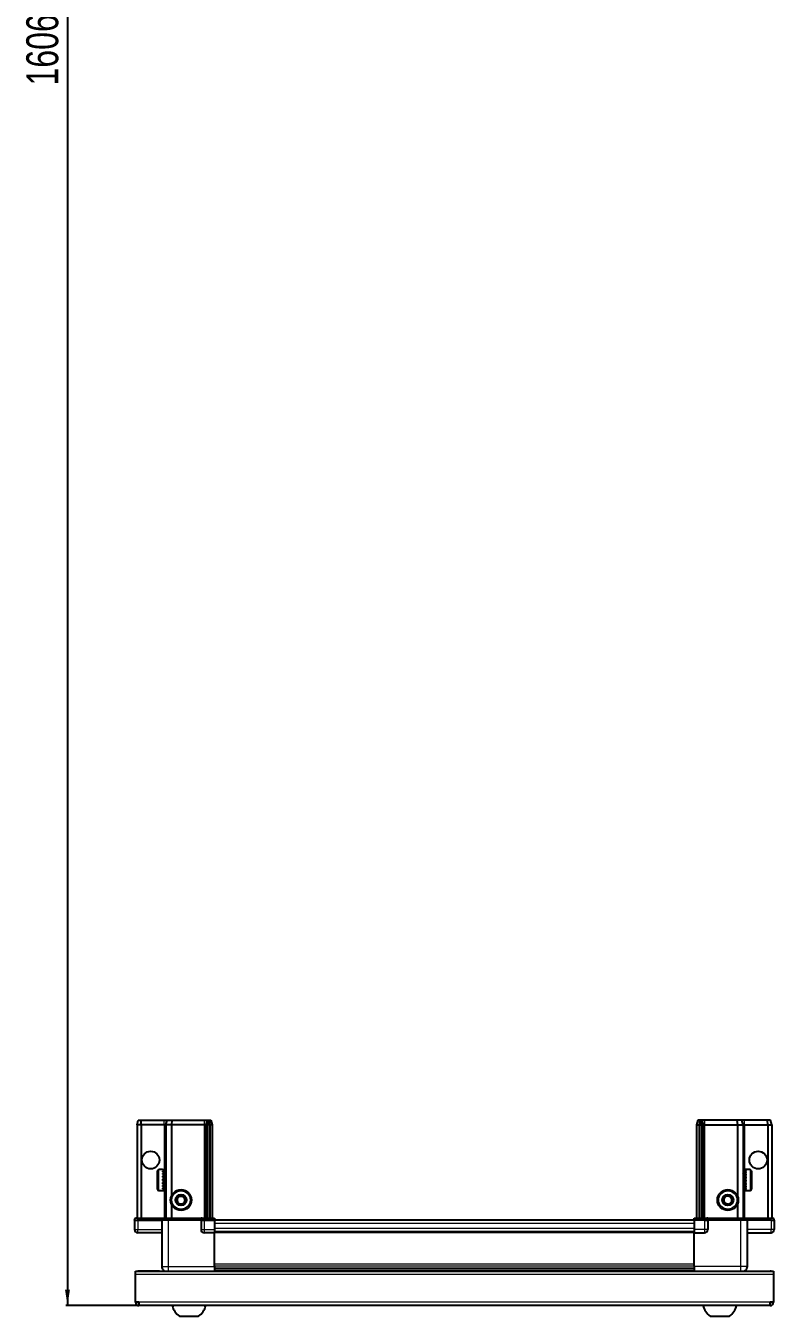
# Model space of a CAD drawing. Header units: millimetres. Extents: x 1021 to 3826, y -887 to 1537.
# Drawn here: x 1077 to 1545, y -887 to -80 of the extents above; entities that cross this region are included whole.
import ezdxf

# ---------------------------------------------------------------- set-up
doc = ezdxf.new("R2010")
doc.units = ezdxf.units.MM
doc.layers.add('FORMAT', color=7, linetype='Continuous')
doc.styles.add('SLDTEXTSTYLE0', font='TXT', dxfattribs={"width": 0.75})
doc.dimstyles.new('SLDDIMSTYLE0', dxfattribs={"dimtxt": 20, "dimasz": 10, "dimexe": 0, "dimexo": 0.0625, "dimgap": 5, "dimtad": 2, "dimdec": 1, "dimrnd": 1e-09, "dimzin": 12, "dimdsep": 46, "dimtxsty": 'SLDTEXTSTYLE0', "dimsah": 1, "dimcen": 0.09, "dimadec": 0, "dimazin": 3, "dimtfac": 1, "dimtofl": 0, "dimtmove": 0, "dimatfit": 3, "dimfxl": 0, "dimfrac": 2, "dimtolj": 1, "dimtzin": 12, "dimarcsym": 0})

# ---------------------------------------------------------------- blocks, each defined once
blk = doc.blocks.new('_D_8')
at = {"layer": 'FORMAT'}
for p, q in [((1146.72, 726.27), (1101.63, 726.27)), ((1102.63, 726.27), (1102.63, -880.43)), ((1147.22, -880.43), (1101.63, -880.43))]:
    blk.add_line(p, q, dxfattribs=at)
for points in [[(1102.63, 726.27), (1101.09, 716.27), (1104.17, 716.27)], [(1102.63, -880.43), (1104.17, -870.43), (1101.09, -870.43)]]:
    blk.add_solid(points, dxfattribs=at)
at = {"layer": 'FORMAT', "insert": (1076.85, -117.72), "char_height": 20, "attachment_point": 1, "rotation": 90, "style": 'SLDTEXTSTYLE0'}
blk.add_mtext('1606,7', dxfattribs=at)

msp = doc.modelspace()

# ---------------------------------------------------------------- linework, layer by layer
at = {"color": 7, "linetype": 'Continuous', "lineweight": 25}
for p, q in [((1146.13, -767.43), (1146.93, -764.43)), ((1146.93, -764.43), (1148.78, -764.43)), ((1148.63, -767.43), (1148.78, -764.43)), ((1148.78, -764.43), (1163.13, -764.43)), ((1163.13, -764.43), (1164.93, -764.43)), ((1164.13, -767.43), (1164.93, -764.43)), ((1164.93, -764.43), (1167.96, -764.43)), ((1167.96, -764.43), (1167.63, -767.43)), ((1167.96, -764.43), (1188.13, -764.43)), ((1188.13, -764.43), (1189.93, -764.43)), ((1189.93, -764.43), (1189.13, -767.43)), ((1189.93, -764.43), (1190.67, -764.43)), ((1190.67, -764.43), (1190.13, -767.43)), ((1190.67, -764.43), (1191.17, -764.43)), ((1191.17, -764.43), (1191.63, -767.43)), ((1191.17, -764.43), (1192.33, -764.43)), ((1192.33, -764.43), (1193.13, -767.43)), ((1496.93, -764.43), (1496.13, -767.43)), ((1498.08, -764.43), (1496.93, -764.43)), ((1498.08, -764.43), (1497.63, -767.43)), ((1498.58, -764.43), (1498.08, -764.43)), ((1498.58, -764.43), (1499.13, -767.43)), ((1499.33, -764.43), (1498.58, -764.43)), ((1499.33, -764.43), (1500.13, -767.43)), ((1501.13, -764.43), (1499.33, -764.43)), ((1521.3, -764.43), (1501.13, -764.43)), ((1521.3, -764.43), (1521.63, -767.43)), ((1524.33, -764.43), (1521.3, -764.43)), ((1525.13, -767.43), (1524.33, -764.43)), ((1526.13, -764.43), (1524.33, -764.43)), ((1540.47, -764.43), (1526.13, -764.43)), ((1540.63, -767.43), (1540.47, -764.43)), ((1542.33, -764.43), (1540.47, -764.43)), ((1543.13, -767.43), (1542.33, -764.43)), ((1146.13, -767.43), (1146.13, -825.73)), ((1148.63, -767.43), (1146.13, -767.43)), ((1163.13, -767.43), (1148.63, -767.43)), ((1148.63, -767.43), (1148.63, -825.73)), ((1164.13, -767.43), (1163.13, -767.43)), ((1167.63, -767.43), (1164.13, -767.43)), ((1164.13, -767.43), (1164.13, -825.73)), ((1167.63, -767.43), (1167.63, -811.93)), ((1188.13, -767.43), (1167.63, -767.43)), ((1189.13, -767.43), (1188.13, -767.43)), ((1190.13, -767.43), (1189.13, -767.43)), ((1189.13, -767.43), (1189.13, -825.73)), ((1190.13, -767.43), (1190.13, -825.73)), ((1191.63, -767.43), (1190.13, -767.43)), ((1191.63, -767.43), (1191.63, -825.73)), ((1193.13, -767.43), (1191.63, -767.43)), ((1193.13, -767.43), (1193.13, -825.73)), ((1496.13, -767.43), (1497.63, -767.43)), ((1496.13, -767.43), (1496.13, -825.73)), ((1497.63, -767.43), (1499.13, -767.43)), ((1497.63, -767.43), (1497.63, -825.73)), ((1499.13, -767.43), (1500.13, -767.43)), ((1499.13, -767.43), (1499.13, -825.73)), ((1500.13, -767.43), (1500.13, -825.73)), ((1500.13, -767.43), (1501.13, -767.43)), ((1501.13, -767.43), (1521.63, -767.43)), ((1521.63, -767.43), (1521.63, -811.93)), ((1521.63, -767.43), (1525.13, -767.43)), ((1525.13, -767.43), (1525.13, -825.73)), ((1525.13, -767.43), (1526.13, -767.43)), ((1526.13, -767.43), (1540.63, -767.43)), ((1540.63, -767.43), (1540.63, -825.73)), ((1540.63, -767.43), (1543.13, -767.43)), ((1543.13, -767.43), (1543.13, -825.73)), ((1158.93, -807.63), (1158.93, -796.23)), ((1162.13, -795.43), (1159.73, -795.43)), ((1162.13, -795.43), (1162.13, -795.43)), ((1162.13, -795.43), (1162.63, -795.43)), ((1162.13, -795.62), (1162.63, -795.62)), ((1162.13, -795.62), (1162.13, -795.84)), ((1162.13, -795.84), (1162.63, -795.84)), ((1162.13, -796.41), (1162.63, -796.41)), ((1162.13, -796.41), (1162.13, -796.84)), ((1162.13, -796.84), (1162.63, -796.84)), ((1162.13, -797.75), (1162.63, -797.75)), ((1162.13, -797.75), (1162.13, -798.34)), ((1162.13, -798.34), (1162.63, -798.34)), ((1162.63, -795.62), (1162.63, -795.43)), ((1162.63, -795.84), (1162.63, -795.62)), ((1162.63, -796.41), (1162.63, -795.84)), ((1162.63, -796.84), (1162.63, -796.41)), ((1162.63, -797.75), (1162.63, -796.84)), ((1162.73, -797.53), (1162.63, -797.53)), ((1162.63, -798.34), (1162.63, -797.75)), ((1162.63, -799.49), (1162.63, -798.34)), ((1162.73, -806.33), (1162.73, -797.53)), ((1163.61, -798.62), (1163.13, -797.93)), ((1163.13, -805.93), (1163.13, -797.93)), ((1164.1, -797.93), (1163.61, -798.62)), ((1164.13, -797.93), (1164.1, -797.93)), ((1164.1, -805.93), (1164.1, -797.93)), ((1525.16, -797.93), (1525.13, -797.93)), ((1525.65, -798.62), (1525.16, -797.93)), ((1525.16, -797.93), (1525.16, -805.93)), ((1526.13, -797.93), (1525.65, -798.62)), ((1526.13, -797.93), (1526.13, -805.93)), ((1526.63, -797.53), (1526.53, -797.53)), ((1526.53, -797.53), (1526.53, -806.33)), ((1529.53, -795.43), (1526.63, -795.43)), ((1527.13, -795.43), (1526.63, -795.43)), ((1526.63, -795.43), (1526.63, -795.47)), ((1526.63, -795.47), (1526.63, -795.76)), ((1527.13, -795.47), (1526.63, -795.47)), ((1527.13, -795.76), (1526.63, -795.76)), ((1526.63, -795.76), (1526.63, -796.03)), ((1527.13, -796.03), (1526.63, -796.03)), ((1526.63, -796.03), (1526.63, -796.7)), ((1527.13, -796.7), (1526.63, -796.7)), ((1526.63, -796.7), (1526.63, -797.17)), ((1526.63, -797.17), (1526.63, -798.15)), ((1527.13, -797.17), (1526.63, -797.17)), ((1527.13, -798.15), (1526.63, -798.15)), ((1526.63, -798.15), (1526.63, -798.77)), ((1527.13, -795.47), (1527.13, -795.43)), ((1527.13, -796.03), (1527.13, -795.76)), ((1527.13, -797.17), (1527.13, -796.7)), ((1527.13, -798.77), (1527.13, -798.15)), ((1530.33, -796.23), (1530.33, -807.63)), ((1162.13, -799.49), (1162.63, -799.49)), ((1162.13, -799.49), (1162.13, -800.19)), ((1162.13, -800.19), (1162.63, -800.19)), ((1162.13, -801.47), (1162.63, -801.47)), ((1162.13, -801.47), (1162.13, -802.21)), ((1162.13, -801.62), (1162.63, -801.62)), ((1162.13, -802.12), (1162.63, -802.12)), ((1162.13, -802.21), (1162.63, -802.21)), ((1162.13, -803.5), (1162.63, -803.5)), ((1162.13, -803.5), (1162.13, -804.21)), ((1162.13, -804.21), (1162.63, -804.21)), ((1162.13, -805.37), (1162.63, -805.37)), ((1162.13, -805.37), (1162.13, -805.97)), ((1162.13, -805.97), (1162.63, -805.97)), ((1162.63, -800.19), (1162.63, -799.49)), ((1162.63, -801.47), (1162.63, -800.19)), ((1162.63, -801.62), (1162.63, -801.47)), ((1162.63, -802.21), (1162.63, -802.12)), ((1162.63, -803.5), (1162.63, -802.21)), ((1162.63, -804.21), (1162.63, -803.5)), ((1162.63, -805.37), (1162.63, -804.21)), ((1162.63, -805.97), (1162.63, -805.37)), ((1162.63, -806.91), (1162.63, -805.97)), ((1162.63, -806.33), (1162.73, -806.33)), ((1163.13, -805.93), (1163.61, -805.24)), ((1163.61, -805.24), (1163.61, -798.62)), ((1163.61, -805.24), (1164.1, -805.93)), ((1164.1, -805.93), (1164.13, -805.93)), ((1525.13, -805.93), (1525.16, -805.93)), ((1525.16, -805.93), (1525.65, -805.24)), ((1525.65, -798.62), (1525.65, -805.24)), ((1525.65, -805.24), (1526.13, -805.93)), ((1526.53, -806.33), (1526.63, -806.33)), ((1526.63, -798.77), (1526.63, -799.97)), ((1527.13, -798.77), (1526.63, -798.77)), ((1527.13, -799.97), (1526.63, -799.97)), ((1526.63, -799.97), (1526.63, -800.6)), ((1527.13, -800.6), (1526.63, -800.6)), ((1526.63, -800.68), (1526.63, -801.98)), ((1527.13, -800.68), (1526.63, -800.68)), ((1527.13, -801.98), (1526.63, -801.98)), ((1527.13, -802.46), (1526.63, -802.46)), ((1526.63, -802.46), (1526.63, -802.71)), ((1526.63, -802.71), (1526.63, -803.98)), ((1527.13, -802.71), (1526.63, -802.71)), ((1527.13, -803.98), (1526.63, -803.98)), ((1526.63, -803.98), (1526.63, -804.67)), ((1526.63, -804.67), (1526.63, -805.79)), ((1527.13, -804.67), (1526.63, -804.67)), ((1527.13, -805.79), (1526.63, -805.79)), ((1526.63, -805.79), (1526.63, -806.36)), ((1526.63, -806.36), (1526.63, -807.21)), ((1527.13, -806.36), (1526.63, -806.36)), ((1527.13, -800.68), (1527.13, -799.97)), ((1527.13, -802.71), (1527.13, -801.98)), ((1527.13, -804.67), (1527.13, -803.98)), ((1527.13, -806.36), (1527.13, -805.79)), ((1159.73, -808.43), (1162.13, -808.43)), ((1162.13, -806.91), (1162.63, -806.91)), ((1162.13, -806.91), (1162.13, -807.35)), ((1162.13, -807.35), (1162.63, -807.35)), ((1162.13, -807.95), (1162.63, -807.95)), ((1162.13, -807.95), (1162.13, -808.19)), ((1162.13, -808.19), (1162.63, -808.19)), ((1162.13, -808.41), (1162.63, -808.41)), ((1162.13, -808.41), (1162.13, -808.43)), ((1162.13, -808.42), (1162.63, -808.42)), ((1162.63, -807.35), (1162.63, -806.91)), ((1162.63, -807.95), (1162.63, -807.35)), ((1162.63, -808.19), (1162.63, -807.95)), ((1162.63, -808.41), (1162.63, -808.19)), ((1162.63, -808.42), (1162.63, -808.41)), ((1527.13, -807.21), (1526.63, -807.21)), ((1526.63, -807.21), (1526.63, -807.61)), ((1526.63, -807.61), (1526.63, -808.12)), ((1527.13, -807.61), (1526.63, -807.61)), ((1527.13, -808.12), (1526.63, -808.12)), ((1526.63, -808.12), (1526.63, -808.31)), ((1526.63, -808.31), (1526.63, -808.43)), ((1527.13, -808.31), (1526.63, -808.31)), ((1526.63, -808.43), (1529.53, -808.43)), ((1527.13, -807.61), (1527.13, -807.21)), ((1527.13, -808.31), (1527.13, -808.12)), ((1167.63, -816.93), (1167.63, -825.73)), ((1521.63, -816.93), (1521.63, -825.73)), ((1145.13, -825.73), (1144.63, -826.59)), ((1144.63, -826.93), (1144.63, -826.59)), ((1144.63, -826.93), (1146.63, -826.93)), ((1144.63, -826.93), (1144.63, -832.93)), ((1146.63, -825.73), (1145.13, -825.73)), ((1146.63, -825.73), (1161.43, -825.73)), ((1161.43, -826.93), (1146.63, -826.93)), ((1146.63, -826.93), (1161.43, -826.93)), ((1161.43, -825.73), (1161.63, -825.73)), ((1161.63, -826.93), (1161.43, -826.93)), ((1161.63, -826.93), (1161.63, -825.73)), ((1161.63, -825.73), (1165.63, -825.73)), ((1165.63, -826.93), (1161.63, -826.93)), ((1161.63, -826.93), (1161.63, -855.93)), ((1165.63, -825.73), (1185.93, -825.73)), ((1185.93, -826.93), (1165.63, -826.93)), ((1185.93, -825.73), (1186.13, -825.73)), ((1186.13, -826.93), (1185.93, -826.93)), ((1186.13, -826.93), (1186.13, -825.73)), ((1186.81, -825.73), (1186.13, -825.73)), ((1186.13, -826.93), (1188.13, -826.93)), ((1186.13, -826.93), (1186.13, -832.93)), ((1186.81, -825.73), (1194.63, -825.73)), ((1194.63, -826.59), (1188.13, -826.59)), ((1194.63, -826.93), (1188.13, -826.93)), ((1188.13, -826.93), (1194.63, -826.93)), ((1194.63, -825.73), (1194.63, -826.59)), ((1194.63, -826.59), (1194.63, -826.59)), ((1194.63, -826.93), (1194.63, -826.59)), ((1194.63, -826.93), (1194.63, -826.93)), ((1194.63, -826.93), (1194.63, -832.93)), ((1494.63, -827.08), (1194.63, -827.08)), ((1494.63, -826.59), (1494.63, -825.73)), ((1494.63, -825.73), (1502.45, -825.73)), ((1501.13, -826.59), (1494.63, -826.59)), ((1494.63, -826.93), (1494.63, -826.59)), ((1501.13, -826.93), (1494.63, -826.93)), ((1494.63, -826.93), (1494.63, -832.93)), ((1501.13, -826.93), (1503.13, -826.93)), ((1503.13, -826.93), (1501.13, -826.93)), ((1503.13, -825.73), (1502.45, -825.73)), ((1503.13, -826.93), (1503.13, -825.73)), ((1503.13, -825.73), (1503.33, -825.73)), ((1503.33, -826.93), (1503.13, -826.93)), ((1503.13, -826.93), (1503.13, -832.93)), ((1503.33, -825.73), (1523.63, -825.73)), ((1523.63, -826.93), (1503.33, -826.93)), ((1523.63, -825.73), (1527.63, -825.73)), ((1527.63, -826.93), (1523.63, -826.93)), ((1527.63, -826.93), (1527.63, -825.73)), ((1527.63, -825.73), (1527.83, -825.73)), ((1527.83, -826.93), (1527.63, -826.93)), ((1527.63, -826.93), (1527.63, -855.93)), ((1527.83, -825.73), (1542.63, -825.73)), ((1542.63, -826.93), (1527.83, -826.93)), ((1544.13, -825.73), (1542.63, -825.73)), ((1542.63, -826.93), (1544.63, -826.93)), ((1544.63, -826.59), (1544.13, -825.73)), ((1544.63, -826.59), (1544.13, -825.73)), ((1544.63, -826.93), (1544.63, -826.59)), ((1544.63, -826.93), (1544.63, -826.59)), ((1544.63, -826.93), (1544.63, -826.93)), ((1544.63, -826.93), (1544.63, -832.93)), ((1161.63, -834.93), (1146.63, -834.93)), ((1194.63, -834.93), (1188.13, -834.93)), ((1194.63, -832.93), (1194.63, -834.93)), ((1494.63, -834.28), (1194.63, -834.28)), ((1194.63, -855.93), (1194.63, -834.93)), ((1494.63, -832.93), (1494.63, -834.93)), ((1494.63, -834.93), (1501.13, -834.93)), ((1494.63, -855.93), (1494.63, -834.93)), ((1527.63, -834.93), (1542.63, -834.93)), ((1145.13, -858.93), (1544.13, -858.93)), ((1145.13, -861.03), (1145.13, -858.93)), ((1145.13, -878.33), (1145.13, -861.03)), ((1160.13, -858.83), (1147.23, -858.83)), ((1160.13, -858.83), (1160.13, -858.93)), ((1194.63, -856.95), (1494.63, -856.95)), ((1194.63, -856.99), (1494.63, -856.99)), ((1218.51, -858.78), (1194.63, -858.78)), ((1213.13, -858.93), (1213.13, -858.78)), ((1213.17, -858.93), (1213.17, -858.78)), ((1213.44, -858.93), (1213.44, -858.78)), ((1213.7, -858.93), (1213.7, -858.78)), ((1214.35, -858.93), (1214.35, -858.78)), ((1214.82, -858.93), (1214.82, -858.78)), ((1215.78, -858.93), (1215.78, -858.78)), ((1216.4, -858.93), (1216.4, -858.78)), ((1217.59, -858.93), (1217.59, -858.78)), ((1218.25, -858.93), (1218.25, -858.78)), ((1218.3, -858.93), (1218.3, -858.78)), ((1219.6, -858.78), (1218.51, -858.78)), ((1219.6, -858.93), (1219.6, -858.78)), ((1219.6, -858.78), (1219.6, -858.78)), ((1220.33, -858.78), (1219.6, -858.78)), ((1219.61, -858.93), (1219.61, -858.78)), ((1220.11, -858.93), (1220.11, -858.78)), ((1220.33, -858.93), (1220.33, -858.78)), ((1220.75, -858.78), (1220.33, -858.78)), ((1220.33, -858.78), (1220.33, -858.78)), ((1468.51, -858.78), (1220.75, -858.78)), ((1221.61, -858.93), (1221.61, -858.78)), ((1222.3, -858.93), (1222.3, -858.78)), ((1223.42, -858.93), (1223.42, -858.78)), ((1224, -858.93), (1224, -858.78)), ((1224.87, -858.93), (1224.87, -858.78)), ((1225.27, -858.93), (1225.27, -858.78)), ((1225.8, -858.93), (1225.8, -858.78)), ((1225.99, -858.93), (1225.99, -858.78)), ((1226.13, -858.93), (1226.13, -858.78)), ((1463.13, -858.93), (1463.13, -858.78)), ((1463.3, -858.93), (1463.3, -858.78)), ((1463.51, -858.93), (1463.51, -858.78)), ((1464.07, -858.93), (1464.07, -858.78)), ((1464.49, -858.93), (1464.49, -858.78)), ((1465.39, -858.93), (1465.39, -858.78)), ((1465.97, -858.93), (1465.97, -858.78)), ((1467.12, -858.93), (1467.12, -858.78)), ((1467.81, -858.93), (1467.81, -858.78)), ((1469.09, -858.78), (1468.51, -858.78)), ((1469.09, -858.93), (1469.09, -858.78)), ((1469.1, -858.78), (1469.09, -858.78)), ((1469.83, -858.78), (1469.1, -858.78)), ((1469.27, -858.93), (1469.27, -858.78)), ((1469.77, -858.93), (1469.77, -858.78)), ((1469.83, -858.93), (1469.83, -858.78)), ((1470.86, -858.78), (1469.83, -858.78)), ((1469.83, -858.78), (1469.83, -858.78)), ((1494.63, -858.78), (1470.75, -858.78)), ((1471.12, -858.93), (1471.12, -858.78)), ((1471.83, -858.93), (1471.83, -858.78)), ((1473, -858.93), (1473, -858.78)), ((1473.61, -858.93), (1473.61, -858.78)), ((1474.55, -858.93), (1474.55, -858.78)), ((1475, -858.93), (1475, -858.78)), ((1475.62, -858.93), (1475.62, -858.78)), ((1475.87, -858.93), (1475.87, -858.78)), ((1476.11, -858.93), (1476.11, -858.78)), ((1476.13, -858.93), (1476.13, -858.78)), ((1529.13, -858.83), (1529.13, -858.93)), ((1529.13, -858.83), (1542.03, -858.83)), ((1544.13, -858.93), (1544.13, -861.03)), ((1544.13, -861.03), (1544.13, -878.33)), ((1147.23, -878.33), (1145.13, -878.33)), ((1147.23, -878.33), (1147.23, -880.43)), ((1544.13, -878.33), (1542.03, -878.33)), ((1542.03, -880.43), (1542.03, -878.33)), ((1542.03, -880.43), (1147.23, -880.43)), ((1172.63, -887.03), (1184.63, -887.03)), ((1504.63, -887.03), (1516.63, -887.03))]:
    msp.add_line(p, q, dxfattribs=at)
at = {"color": 8, "linetype": 'Continuous', "lineweight": 18}
for p, q in [((1163.13, -767.43), (1163.13, -764.43)), ((1188.13, -764.43), (1188.13, -767.43)), ((1501.13, -764.43), (1501.13, -767.43)), ((1526.13, -767.43), (1526.13, -764.43)), ((1163.13, -767.43), (1163.13, -797.93)), ((1188.13, -767.43), (1188.13, -825.73)), ((1501.13, -767.43), (1501.13, -825.73)), ((1526.13, -767.43), (1526.13, -797.93)), ((1159.73, -808.43), (1159.73, -795.43)), ((1529.53, -795.43), (1529.53, -808.43)), ((1163.13, -805.93), (1163.13, -825.73)), ((1526.13, -805.93), (1526.13, -825.73)), ((1146.63, -826.93), (1146.63, -825.73)), ((1146.63, -826.93), (1146.63, -832.93)), ((1161.43, -826.93), (1161.43, -825.73)), ((1165.63, -826.93), (1165.63, -825.73)), ((1165.63, -826.93), (1165.63, -855.93)), ((1185.93, -826.93), (1185.93, -825.73)), ((1188.13, -826.93), (1188.13, -826.59)), ((1188.13, -826.93), (1188.13, -832.93)), ((1194.63, -826.93), (1194.63, -826.59)), ((1494.63, -829.08), (1194.63, -829.08)), ((1501.13, -826.93), (1501.13, -826.59)), ((1501.13, -826.93), (1501.13, -832.93)), ((1503.33, -825.73), (1503.33, -826.93)), ((1523.63, -826.93), (1523.63, -825.73)), ((1523.63, -826.93), (1523.63, -855.93)), ((1527.83, -825.73), (1527.83, -826.93)), ((1542.63, -826.93), (1542.63, -825.73)), ((1542.63, -826.93), (1542.63, -832.93)), ((1144.63, -832.93), (1146.63, -832.93)), ((1146.63, -832.93), (1161.63, -832.93)), ((1146.63, -834.93), (1146.63, -832.93)), ((1186.13, -832.93), (1188.13, -832.93)), ((1188.13, -832.93), (1194.63, -832.93)), ((1188.13, -832.93), (1188.13, -834.93)), ((1494.63, -832.28), (1194.63, -832.28)), ((1494.63, -834.93), (1194.63, -834.93)), ((1501.13, -832.93), (1494.63, -832.93)), ((1503.13, -832.93), (1501.13, -832.93)), ((1501.13, -832.93), (1501.13, -834.93)), ((1542.63, -832.93), (1527.63, -832.93)), ((1544.63, -832.93), (1542.63, -832.93)), ((1542.63, -834.93), (1542.63, -832.93)), ((1194.63, -854.33), (1494.63, -854.33)), ((1544.13, -861.03), (1145.13, -861.03)), ((1147.23, -858.93), (1147.23, -858.83)), ((1165.63, -855.93), (1194.63, -855.93)), ((1494.63, -855.74), (1194.63, -855.74)), ((1194.63, -858.19), (1494.63, -858.19)), ((1523.63, -855.93), (1494.63, -855.93)), ((1542.03, -858.93), (1542.03, -858.83)), ((1542.03, -878.33), (1147.23, -878.33))]:
    msp.add_line(p, q, dxfattribs=at)
at = {"color": 7, "linetype": 'Continuous', "lineweight": 25, "flags": 128}
for points in [[(1147.23, -858.83), (1146.82, -858.87), (1146.59, -858.93)], [(1542.67, -858.93), (1542.44, -858.87), (1542.03, -858.83)]]:
    msp.add_lwpolyline(points, dxfattribs=at)
at = {"color": 7, "linetype": 'Continuous', "lineweight": 25}
for centre, radius in [((1154.63, -789.43), 5.5), ((1534.63, -789.43), 5.5), ((1173.63, -814.43), 6.5), ((1173.63, -814.43), 3.46), ((1515.63, -814.43), 6.5), ((1515.63, -814.43), 3.46)]:
    msp.add_circle(centre, radius, dxfattribs=at)
at = {"color": 8, "linetype": 'Continuous', "lineweight": 18}
for centre in [(1173.63, -814.43), (1515.63, -814.43)]:
    msp.add_circle(centre, 5.7, dxfattribs=at)
at = {"color": 7, "linetype": 'Continuous', "lineweight": 25}
for centre, radius, start, end in [((1159.73, -796.23), 0.8, 90, 180), ((1163.13, -797.53), 0.4, 180, 270), ((1526.13, -797.53), 0.4, 270, 0), ((1529.53, -796.23), 0.8, 360, 90), ((1163.13, -806.33), 0.4, 90, 180), ((1526.13, -806.33), 0.4, 360, 90), ((1159.73, -807.63), 0.8, 180, 270), ((1173.63, -814.43), 2.5, 147.37605, 207.37605), ((1173.63, -814.43), 2.5, 87.37605, 147.37605), ((1173.63, -814.43), 2.5, 27.37605, 87.37605), ((1173.63, -814.43), 2.5, 327.37605, 27.37605), ((1515.63, -814.43), 2.5, 134.67671, 194.67671), ((1515.63, -814.43), 2.5, 74.67671, 134.67671), ((1515.63, -814.43), 2.5, 14.67671, 74.67671), ((1515.63, -814.43), 2.5, 314.67671, 14.67671), ((1529.53, -807.63), 0.8, 270, 0), ((1173.63, -814.43), 2.5, 207.37605, 267.37605), ((1173.63, -814.43), 2.5, 267.37605, 327.37605), ((1515.63, -814.43), 2.5, 194.67671, 254.67671), ((1515.63, -814.43), 2.5, 254.67671, 314.67671), ((1146.63, -832.93), 2, 180, 270), ((1188.13, -832.93), 2, 180, 270), ((1501.13, -832.93), 2, 270, 0), ((1542.63, -832.93), 2, 270, 0), ((1147.23, -878.33), 2.1, 180, 270), ((1147.23, -878.33), 0.6, 180, 270), ((1542.03, -878.33), 2.1, 270, 0), ((1542.03, -878.33), 0.6, 270, 0), ((1179.65, -877.4), 11.91, 194.70035, 233.8734), ((1177.6, -877.4), 11.91, 306.1266, 345.29965), ((1511.65, -877.4), 11.91, 194.70035, 233.8734), ((1509.6, -877.4), 11.91, 306.1266, 345.29965)]:
    msp.add_arc(centre, radius, start, end, dxfattribs=at)
for centre, start_param, end_param in [((1188.13, -823.13), 2.418858, 3.141593), ((1501.13, -823.13), 3.141593, 3.864327)]:
    msp.add_ellipse(centre, major_axis=(0, 3.46), ratio=0.57735, start_param=start_param, end_param=end_param, dxfattribs=at)
for points, knots in [([(1170.75, -814.3), (1171.02, -813.86), (1171.54, -813.05), (1172.06, -812.24), (1172.3, -811.86)], [0, 0, 0, 0, 0.534686, 1, 1, 1, 1]), ([(1172.07, -816.86), (1172.02, -816.75), (1171.74, -816.22), (1171.28, -815.33), (1170.9, -814.6), (1170.75, -814.3)], [0, 0, 0, 0, 0.133125, 0.637099, 1, 1, 1, 1]), ([(1172.3, -811.86), (1172.82, -811.89), (1173.78, -811.93), (1174.74, -811.98), (1175.19, -812)], [0, 0, 0, 0, 0.534686, 1, 1, 1, 1]), ([(1176.51, -814.56), (1176.23, -814.99), (1175.71, -815.81), (1175.2, -816.61), (1174.96, -816.99)], [0, 0, 0, 0, 0.534686, 1, 1, 1, 1]), ([(1175.19, -812), (1175.34, -812.3), (1175.72, -813.03), (1176.18, -813.92), (1176.46, -814.45), (1176.51, -814.56)], [0, 0, 0, 0, 0.362901, 0.866875, 1, 1, 1, 1]), ([(1512.85, -813.66), (1513.21, -813.3), (1513.9, -812.62), (1514.58, -811.95), (1514.9, -811.63)], [0, 0, 0, 0, 0.534686, 1, 1, 1, 1]), ([(1513.58, -816.46), (1513.49, -816.12), (1513.28, -815.33), (1513.03, -814.36), (1512.88, -813.79), (1512.85, -813.66)], [0, 0, 0, 0, 0.362901, 0.866875, 1, 1, 1, 1]), ([(1514.9, -811.63), (1515.4, -811.77), (1516.33, -812.03), (1517.25, -812.28), (1517.68, -812.4)], [0, 0, 0, 0, 0.534686, 1, 1, 1, 1]), ([(1517.68, -812.4), (1517.71, -812.52), (1517.87, -813.1), (1518.12, -814.06), (1518.33, -814.86), (1518.41, -815.19)], [0, 0, 0, 0, 0.133125, 0.637099, 1, 1, 1, 1]), ([(1174.96, -816.99), (1174.44, -816.97), (1173.48, -816.92), (1172.52, -816.88), (1172.07, -816.86)], [0, 0, 0, 0, 0.5346859, 1, 1, 1, 1]), ([(1516.36, -817.22), (1515.86, -817.08), (1514.93, -816.83), (1514.01, -816.57), (1513.58, -816.46)], [0, 0, 0, 0, 0.534686, 1, 1, 1, 1]), ([(1518.41, -815.19), (1518.05, -815.55), (1517.36, -816.23), (1516.68, -816.91), (1516.36, -817.22)], [0, 0, 0, 0, 0.534686, 1, 1, 1, 1]), ([(1161.63, -855.93), (1161.68, -856.37), (1161.75, -857.04), (1162.18, -857.86), (1162.64, -858.41), (1163.04, -858.77), (1163.3, -858.9), (1163.35, -858.93)], [0, 0, 0, 0, 0.3630185, 0.5584377, 0.7580039, 0.9575702, 1, 1, 1, 1]), ([(1194.63, -855.93), (1194.63, -856.32), (1194.63, -857.11), (1194.63, -858.13), (1194.63, -858.76), (1194.63, -858.92), (1194.63, -858.93)], [0, 0, 0, 0, 0.32552, 0.65104, 0.97656, 1, 1, 1, 1]), ([(1494.63, -855.93), (1494.63, -856.32), (1494.63, -857.11), (1494.63, -858.13), (1494.63, -858.76), (1494.63, -858.92), (1494.63, -858.93)], [0, 0, 0, 0, 0.32552, 0.65104, 0.97656, 1, 1, 1, 1]), ([(1527.63, -855.93), (1527.58, -856.37), (1527.51, -857.04), (1527.08, -857.86), (1526.62, -858.41), (1526.22, -858.77), (1525.95, -858.9), (1525.91, -858.93)], [0, 0, 0, 0, 0.363018, 0.558438, 0.758004, 0.95757, 1, 1, 1, 1])]:
    msp.add_open_spline(points, degree=3, knots=knots, dxfattribs=at)
at = {"color": 8, "linetype": 'Continuous', "lineweight": 18}
for points in [[(1161.63, -855.93), (1161.69, -855.93), (1161.81, -855.93), (1162.73, -855.93), (1164.06, -855.93), (1165.11, -855.93), (1165.63, -855.93)], [(1527.63, -855.93), (1527.57, -855.93), (1527.45, -855.93), (1526.52, -855.93), (1525.2, -855.93), (1524.15, -855.93), (1523.63, -855.93)]]:
    msp.add_open_spline(points, degree=3, dxfattribs=at)
for points, knots in [([(1165.63, -855.93), (1165.63, -856.37), (1165.63, -857.04), (1165.63, -857.86), (1165.63, -858.41), (1165.63, -858.77), (1165.63, -858.9), (1165.63, -858.93)], [0, 0, 0, 0, 0.3630185, 0.5584377, 0.7580039, 0.9575702, 1, 1, 1, 1]), ([(1523.63, -855.93), (1523.63, -856.37), (1523.63, -857.04), (1523.63, -857.86), (1523.63, -858.41), (1523.63, -858.77), (1523.63, -858.9), (1523.63, -858.93)], [0, 0, 0, 0, 0.363018, 0.558438, 0.758004, 0.95757, 1, 1, 1, 1])]:
    msp.add_open_spline(points, degree=3, knots=knots, dxfattribs=at)

# ---------------------------------------------------------------- dimensions: what is measured, and where the dimension line sits
at = {"layer": 'FORMAT'}
dim = msp.add_linear_dim(base=(1102.63, -880.43), p1=(1146.73, 726.27), p2=(1147.23, -880.43), angle=90, dimstyle='SLDDIMSTYLE0', dxfattribs=at)
dim.commit()
dim.dimension.update_dxf_attribs({"geometry": '_D_8', "text_midpoint": (1102.63, -77.08), "dimtype": 160})

doc.saveas('drawing.dxf')
